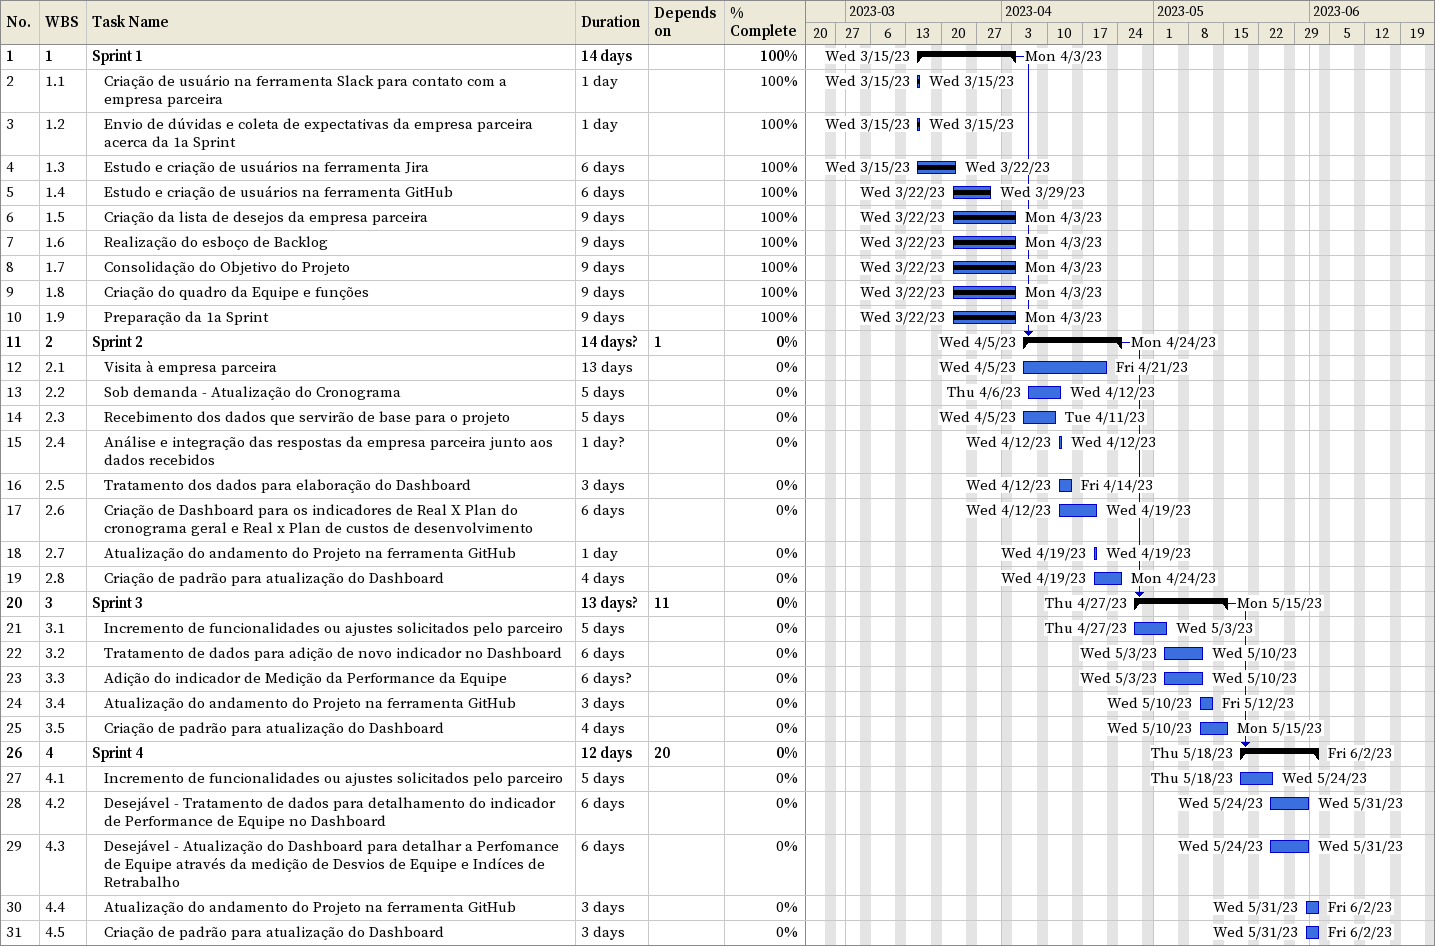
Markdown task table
| ID | WBS | Task | Duration | Start | Finish | Predecessors | % complete |
|---|---|---|---|---|---|---|---|
| 1 | 1 | **Sprint 1** | 14d | 2023-03-15 | 2023-04-03 |  | 100 |
| 2 | 1.1 | Criação de usuário na ferramenta Slack para contato com a empresa parceira | 1d | 2023-03-15 | 2023-03-15 |  | 100 |
| 3 | 1.2 | Envio de dúvidas e coleta de expectativas da empresa parceira acerca da 1a Sprint | 1d | 2023-03-15 | 2023-03-15 |  | 100 |
| 4 | 1.3 | Estudo e criação de usuários na ferramenta Jira | 6d | 2023-03-15 | 2023-03-22 |  | 100 |
| 5 | 1.4 | Estudo e criação de usuários na ferramenta GitHub | 6d | 2023-03-22 | 2023-03-29 |  | 100 |
| 6 | 1.5 | Criação da lista de desejos da empresa parceira | 9d | 2023-03-22 | 2023-04-03 |  | 100 |
| 7 | 1.6 | Realização do esboço de Backlog | 9d | 2023-03-22 | 2023-04-03 |  | 100 |
| 8 | 1.7 | Consolidação do Objetivo do Projeto | 9d | 2023-03-22 | 2023-04-03 |  | 100 |
| 9 | 1.8 | Criação do quadro da Equipe e funções | 9d | 2023-03-22 | 2023-04-03 |  | 100 |
| 10 | 1.9 | Preparação da 1a Sprint | 9d | 2023-03-22 | 2023-04-03 |  | 100 |
| 11 | 2 | **Sprint 2** | 14d? | 2023-04-05 | 2023-04-24 | 1 | 0 |
| 12 | 2.1 | Visita à empresa parceira | 13d | 2023-04-05 | 2023-04-21 |  | 0 |
| 13 | 2.2 | Sob demanda - Atualização do Cronograma | 5d | 2023-04-06 | 2023-04-12 |  | 0 |
| 14 | 2.3 | Recebimento dos dados que servirão de base para o projeto | 5d | 2023-04-05 | 2023-04-11 |  | 0 |
| 15 | 2.4 | Análise e integração das respostas da empresa parceira junto aos dados recebidos | 1d? | 2023-04-12 | 2023-04-12 |  | 0 |
| 16 | 2.5 | Tratamento dos dados para elaboração do Dashboard | 3d | 2023-04-12 | 2023-04-14 |  | 0 |
| 17 | 2.6 | Criação de Dashboard para os indicadores de Real X Plan do cronograma geral e Real x Plan de custos de desenvolvimento | 6d | 2023-04-12 | 2023-04-19 |  | 0 |
| 18 | 2.7 | Atualização do andamento do Projeto na ferramenta GitHub | 1d | 2023-04-19 | 2023-04-19 |  | 0 |
| 19 | 2.8 | Criação de padrão para atualização do Dashboard | 4d | 2023-04-19 | 2023-04-24 |  | 0 |
| 20 | 3 | **Sprint 3** | 13d? | 2023-04-27 | 2023-05-15 | 11 | 0 |
| 21 | 3.1 | Incremento de funcionalidades ou ajustes solicitados pelo parceiro | 5d | 2023-04-27 | 2023-05-03 |  | 0 |
| 22 | 3.2 | Tratamento de dados para adição de novo indicador no Dashboard | 6d | 2023-05-03 | 2023-05-10 |  | 0 |
| 23 | 3.3 | Adição do indicador de Medição da Performance da Equipe | 6d? | 2023-05-03 | 2023-05-10 |  | 0 |
| 24 | 3.4 | Atualização do andamento do Projeto na ferramenta GitHub | 3d | 2023-05-10 | 2023-05-12 |  | 0 |
| 25 | 3.5 | Criação de padrão para atualização do Dashboard | 4d | 2023-05-10 | 2023-05-15 |  | 0 |
| 26 | 4 | **Sprint 4** | 12d | 2023-05-18 | 2023-06-02 | 20 | 0 |
| 27 | 4.1 | Incremento de funcionalidades ou ajustes solicitados pelo parceiro | 5d | 2023-05-18 | 2023-05-24 |  | 0 |
| 28 | 4.2 | Desejável - Tratamento de dados para detalhamento do indicador de Performance de Equipe no Dashboard | 6d | 2023-05-24 | 2023-05-31 |  | 0 |
| 29 | 4.3 | Desejável - Atualização do Dashboard para detalhar a Perfomance de Equipe através da medição de Desvios de Equipe e Indíces de Retrabalho | 6d | 2023-05-24 | 2023-05-31 |  | 0 |
| 30 | 4.4 | Atualização do andamento do Projeto na ferramenta GitHub | 3d | 2023-05-31 | 2023-06-02 |  | 0 |
| 31 | 4.5 | Criação de padrão para atualização do Dashboard | 3d | 2023-05-31 | 2023-06-02 |  | 0 |
